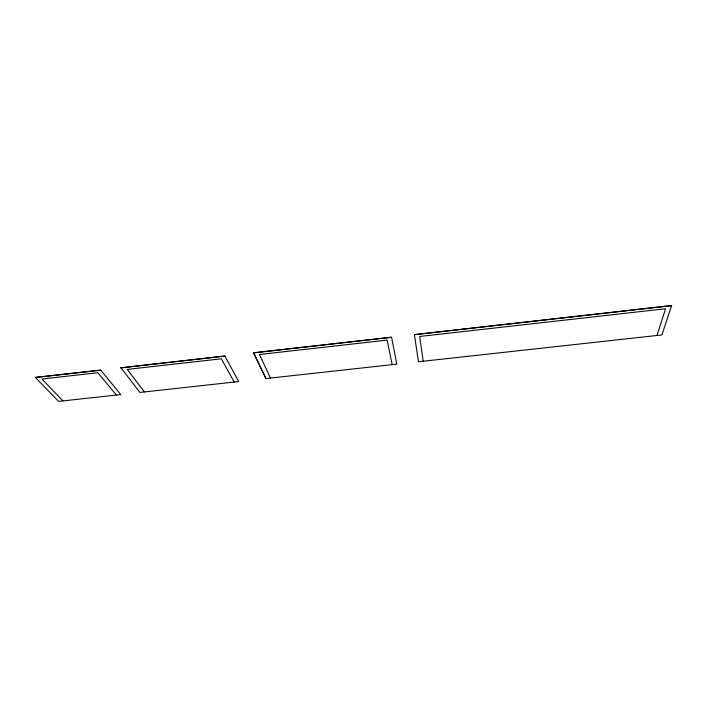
<?xml version="1.0" encoding="UTF-8"?>
<svg xmlns="http://www.w3.org/2000/svg" width="707" height="707" viewBox="0 0 707 707"><rect width="100%" height="100%" fill="white"/><g stroke="black" fill="none" stroke-linecap="round" stroke-linejoin="round"><path stroke-width="1.06" d="M224.888 356.045L120.915 367.843L224.888 356.045L238.701 381.559L139.933 392.438L120.924 367.781M100.739 370.123L35.359 377.45L100.739 370.123L120.747 394.559L58.566 401.408L35.359 377.45M656.962 335.427L665.596 308.747L419.702 336.452L423.175 361.18M414.408 334.641L418.473 361.754L661.902 334.941L671.632 305.592L414.408 334.641L671.632 305.592M391.581 337.274L253.557 352.802L265.929 378.563L396.839 364.14L391.572 337.221L253.566 352.864L265.929 378.563M62.932 400.869L41.952 379.023L97.858 372.722L116.328 394.992M144.378 391.899L127.233 369.408L221.344 358.803L234.176 382.001M270.489 378.006L259.425 354.516L387.127 340.12L392.164 364.6"/></g></svg>
